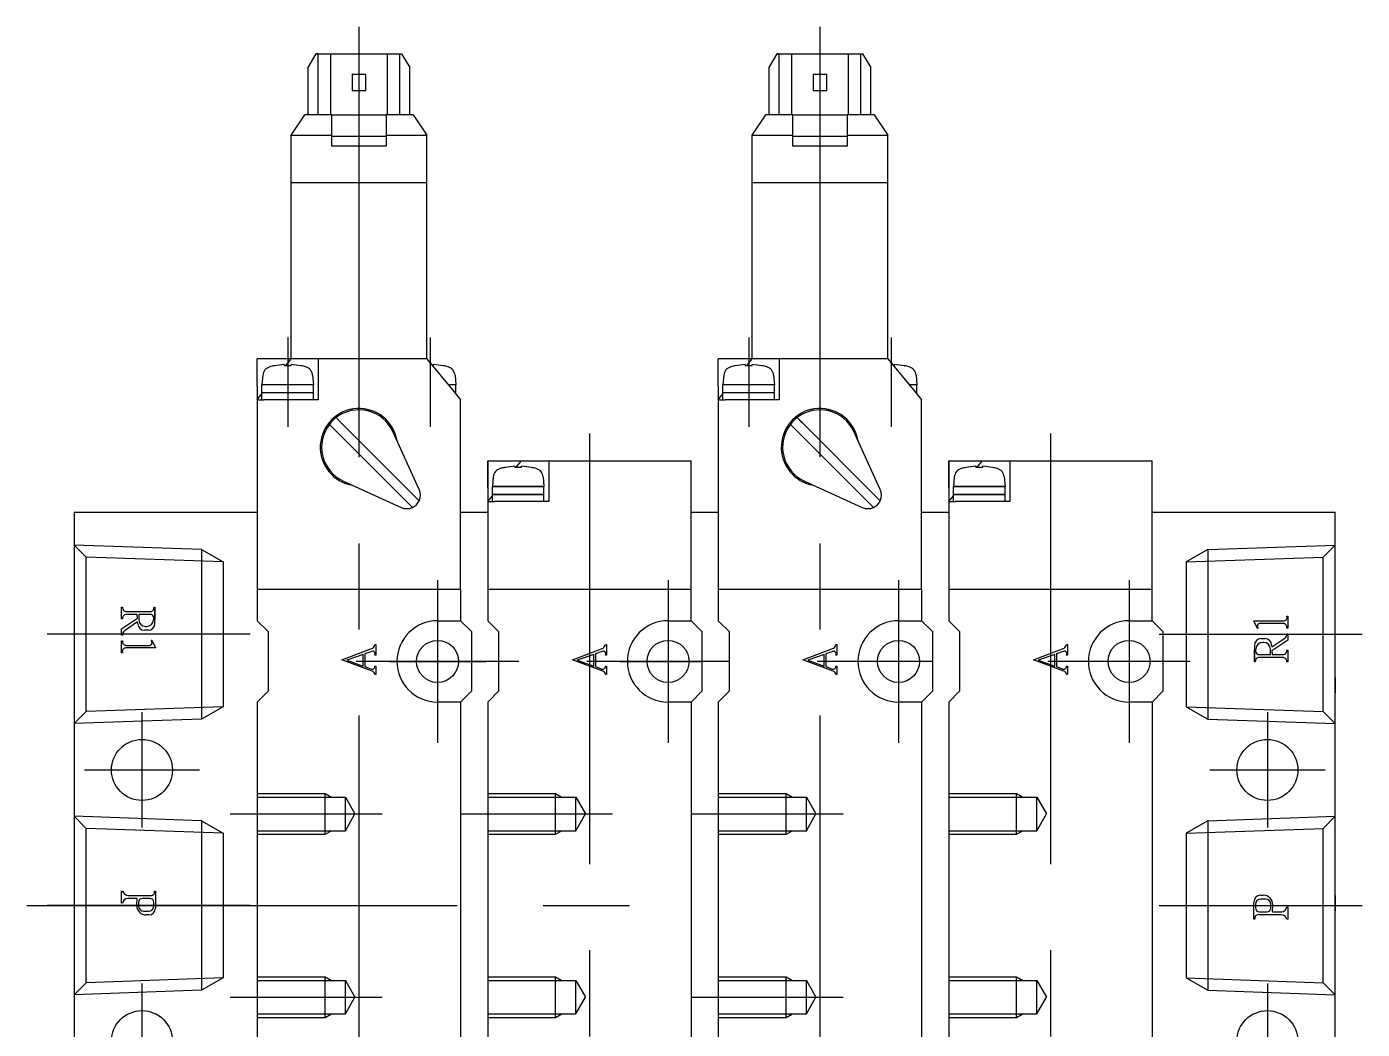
# Model space of a CAD drawing. Extents: x -256 to 95, y -314 to 36.
# Drawn here: x -3.5 to 95, y -38.1 to 35.8 of the extents above; entities that cross this region are included whole.
import ezdxf

# ---------------------------------------------------------------- set-up
doc = ezdxf.new("R2010")
doc.units = 0
doc.linetypes.add('CENTER', pattern=[50.8, 31.75, -6.35, 6.35, -6.35])
doc.linetypes.add('DASHED', pattern=[19.05, 12.7, -6.35])
doc.layers.get('0').update_dxf_attribs({"linetype": 'CONTINUOUS'})
doc.layers.add('CENTER', color=1, linetype='CENTER')

msp = doc.modelspace()

# ---------------------------------------------------------------- linework, layer by layer
at = {"color": 7, "linetype": 'CONTINUOUS'}
for p, q in [((17.25, 32.8), (17.85, 33.8)), ((18, 33.8), (17.85, 33.8)), ((17.85, 33.8), (24.15, 33.8)), ((18, 29.3), (18, 33.8)), ((18.9, 33.8), (18.9, 29.3)), ((23.1, 29.3), (23.1, 33.8)), ((24, 33.8), (24, 29.3)), ((24.15, 33.8), (24.75, 32.8)), ((51.25, 32.8), (51.85, 33.8)), ((52, 33.8), (51.85, 33.8)), ((51.85, 33.8), (58.15, 33.8)), ((52, 29.3), (52, 33.8)), ((52.9, 33.8), (52.9, 29.3)), ((57.1, 29.3), (57.1, 33.8)), ((58, 33.8), (58, 29.3)), ((58.15, 33.8), (58.75, 32.8)), ((17.25, 29.3), (17.25, 32.8)), ((24.75, 29.3), (24.75, 32.8)), ((51.25, 29.3), (51.25, 32.8)), ((58.75, 29.3), (58.75, 32.8)), ((20.5, 32.3), (20.5, 31.1)), ((20.5, 32.3), (21.5, 32.3)), ((21.5, 31.1), (21.5, 32.3)), ((54.5, 32.3), (54.5, 31.1)), ((54.5, 32.3), (55.5, 32.3)), ((55.5, 31.1), (55.5, 32.3)), ((20.5, 31.1), (21.5, 31.1)), ((54.5, 31.1), (55.5, 31.1)), ((16, 27.8), (17, 29.3)), ((19, 29.3), (17, 29.3)), ((19, 27.8), (19, 29.3)), ((19, 29.3), (23, 29.3)), ((25, 29.3), (23, 29.3)), ((23, 29.3), (23, 27.8)), ((25, 29.3), (26, 27.8)), ((50, 27.8), (51, 29.3)), ((53, 29.3), (51, 29.3)), ((53, 27.8), (53, 29.3)), ((53, 29.3), (57, 29.3)), ((59, 29.3), (57, 29.3)), ((57, 29.3), (57, 27.8)), ((59, 29.3), (60, 27.8)), ((16, 11.3), (16, 27.8)), ((16, 27.8), (19, 27.8)), ((19, 27), (19, 27.8)), ((23, 27.717), (19, 27.717)), ((23, 27.8), (26, 27.8)), ((23, 27.8), (23, 27)), ((26, 11.3), (26, 27.8)), ((50, 11.3), (50, 27.8)), ((50, 27.8), (53, 27.8)), ((53, 27), (53, 27.8)), ((57, 27.717), (53, 27.717)), ((57, 27.8), (60, 27.8)), ((57, 27.8), (57, 27)), ((60, 11.3), (60, 27.8)), ((23, 27), (19, 27)), ((57, 27), (53, 27)), ((26, 24.3), (16, 24.3)), ((60, 24.3), (50, 24.3)), ((13.5, 9.3), (13.5, 11.3)), ((26, 11.3), (13.5, 11.3)), ((15.498, 10.887), (15.498, 10.798)), ((15.582, 10.798), (15.75, 11)), ((15.75, 11), (16, 11.3)), ((16.003, 10.798), (16.003, 10.887)), ((18, 11.3), (18, 8.3)), ((26, 11.3), (28, 8.9)), ((26.503, 10.798), (26.503, 10.887)), ((47.5, 9.3), (47.5, 11.3)), ((60, 11.3), (47.5, 11.3)), ((49.498, 10.887), (49.498, 10.798)), ((49.582, 10.798), (49.75, 11)), ((49.75, 11), (50, 11.3)), ((50.003, 10.798), (50.003, 10.887)), ((52, 11.3), (52, 8.3)), ((60, 11.3), (62, 8.9)), ((60.503, 10.798), (60.503, 10.887)), ((13.912, 10.107), (13.85, 9.4)), ((14.774, 10.804), (14.778, 10.798)), ((16.003, 10.798), (15.498, 10.798)), ((16.722, 10.798), (16.726, 10.804)), ((17.588, 10.107), (17.65, 9.4)), ((26.418, 10.798), (26.503, 10.798)), ((27.222, 10.798), (27.226, 10.804)), ((28.088, 10.107), (28.15, 9.4)), ((47.912, 10.107), (47.85, 9.4)), ((48.774, 10.804), (48.778, 10.798)), ((50.003, 10.798), (49.498, 10.798)), ((50.722, 10.798), (50.726, 10.804)), ((51.588, 10.107), (51.65, 9.4)), ((60.418, 10.798), (60.503, 10.798)), ((61.222, 10.798), (61.226, 10.804)), ((62.088, 10.107), (62.15, 9.4)), ((13.5, 9.3), (13.5, 8.3)), ((17.65, 9.4), (13.85, 9.4)), ((13.85, 8.8), (13.85, 9.4)), ((17.65, 8.8), (17.65, 9.4)), ((28.15, 9.4), (27.583, 9.4)), ((28, 8.9), (28.5, 8.3)), ((28.15, 8.8), (28.15, 9.4)), ((47.5, 9.3), (47.5, 8.3)), ((51.65, 9.4), (47.85, 9.4)), ((47.85, 8.8), (47.85, 9.4)), ((51.65, 8.8), (51.65, 9.4)), ((62.15, 9.4), (61.583, 9.4)), ((62, 8.9), (62.5, 8.3)), ((62.15, 8.8), (62.15, 9.4)), ((13.5, 8.3), (13.85, 8.72)), ((13.5, 8.3), (13.5, -5.7)), ((13.5, 8.3), (14, 8.3)), ((17.65, 8.8), (13.85, 8.8)), ((13.85, 8.3), (13.85, 8.8)), ((18, 8.3), (14, 8.3)), ((17.65, 8.3), (17.65, 8.8)), ((28.15, 8.8), (28.083, 8.8)), ((28.15, 8.72), (28.15, 8.8)), ((28.5, -5.7), (28.5, 8.3)), ((47.5, 8.3), (47.85, 8.72)), ((47.5, 8.3), (47.5, -5.7)), ((47.5, 8.3), (48, 8.3)), ((51.65, 8.8), (47.85, 8.8)), ((47.85, 8.3), (47.85, 8.8)), ((52, 8.3), (48, 8.3)), ((51.65, 8.3), (51.65, 8.8)), ((62.15, 8.8), (62.083, 8.8)), ((62.15, 8.72), (62.15, 8.8)), ((62.5, -5.7), (62.5, 8.3)), ((19.676, 6.619), (19.319, 6.976)), ((20.5, 7.504), (20.5, 7.606)), ((21.5, 7.504), (21.5, 7.606)), ((53.676, 6.619), (53.319, 6.976)), ((59.445, 0.85), (53.319, 6.976)), ((54.5, 7.504), (54.5, 7.606)), ((54.5, 7.504), (54.5, 7.606)), ((55.5, 7.504), (55.5, 7.606)), ((55.5, 7.504), (55.5, 7.606)), ((19.181, 6.124), (18.824, 6.481)), ((24.541, 0.764), (19.181, 6.124)), ((19.676, 6.619), (25.036, 1.259)), ((25.445, 1.679), (23.502, 5.941)), ((53.181, 6.124), (52.824, 6.481)), ((58.541, 0.764), (53.181, 6.124)), ((59.445, 1.679), (57.502, 5.941)), ((30.5, 3.8), (30.5, -8)), ((30.5, 3.8), (45.5, 3.8)), ((30.5, 1.8), (30.5, 3.8)), ((30.5, 3.8), (33, 3.8)), ((31.774, 3.304), (31.778, 3.298)), ((32.498, 3.387), (32.498, 3.298)), ((32.584, 3.301), (32.75, 3.5)), ((32.75, 3.5), (33, 3.8)), ((33.003, 3.298), (33.003, 3.387)), ((33.722, 3.298), (33.726, 3.304)), ((35, 3.8), (35, 0.8)), ((45.5, -8), (45.5, 3.8)), ((64.5, 3.8), (64.5, -8)), ((64.5, 3.8), (79.5, 3.8)), ((64.5, 1.8), (64.5, 3.8)), ((64.5, 3.8), (67, 3.8)), ((65.774, 3.304), (65.778, 3.298)), ((66.498, 3.387), (66.498, 3.298)), ((66.584, 3.301), (66.75, 3.5)), ((66.75, 3.5), (67, 3.8)), ((67.003, 3.298), (67.003, 3.387)), ((67.722, 3.298), (67.726, 3.304)), ((69, 3.8), (69, 0.8)), ((79.5, -8), (79.5, 3.8)), ((19.859, 2.298), (24.121, 0.355)), ((30.912, 2.607), (30.85, 1.9)), ((34.588, 2.607), (34.65, 1.9)), ((53.859, 2.298), (58.121, 0.355)), ((64.912, 2.607), (64.85, 1.9)), ((68.588, 2.607), (68.65, 1.9)), ((25.445, 0.85), (25.036, 1.259)), ((30.5, 1.8), (30.5, 0.8)), ((30.5, 0.8), (30.85, 1.22)), ((30.85, 1.9), (34.65, 1.9)), ((30.85, 1.3), (30.85, 1.9)), ((34.65, 1.9), (30.85, 1.9)), ((30.85, 1.3), (34.65, 1.3)), ((30.85, 0.8), (30.85, 1.3)), ((34.65, 1.3), (30.85, 1.3)), ((34.65, 1.3), (34.65, 1.9)), ((34.65, 0.8), (34.65, 1.3)), ((59.445, 0.85), (59.036, 1.259)), ((64.5, 1.8), (64.5, 0.8)), ((64.5, 0.8), (64.85, 1.22)), ((64.85, 1.9), (68.65, 1.9)), ((64.85, 1.3), (64.85, 1.9)), ((68.65, 1.9), (64.85, 1.9)), ((64.85, 1.3), (68.65, 1.3)), ((64.85, 0.8), (64.85, 1.3)), ((68.65, 1.3), (64.85, 1.3)), ((68.65, 1.3), (68.65, 1.9)), ((68.65, 0.8), (68.65, 1.3)), ((0, 0), (13.5, 0)), ((0, 0), (0, -68)), ((24.95, 0.355), (24.541, 0.764)), ((28.5, 0), (30.5, 0)), ((30.5, 0.8), (31, 0.8)), ((35, 0.8), (31, 0.8)), ((45.5, 0), (47.5, 0)), ((58.95, 0.355), (58.541, 0.764)), ((62.5, 0), (64.5, 0)), ((64.5, 0.8), (65, 0.8)), ((69, 0.8), (65, 0.8)), ((79.5, 0), (93, 0)), ((93, -68), (93, 0)), ((13.5, -5.7), (13.5, -8)), ((28.5, -5.7), (13.5, -5.7)), ((28.5, -5.7), (28.5, -8)), ((45.5, -5.7), (30.5, -5.7)), ((45.5, -5.7), (30.5, -5.7)), ((47.5, -5.7), (47.5, -8)), ((62.5, -5.7), (47.5, -5.7)), ((62.5, -5.7), (62.5, -8)), ((79.5, -5.7), (64.5, -5.7)), ((79.5, -5.7), (64.5, -5.7)), ((3.5, -7), (3.567, -7)), ((3.5, -7.869), (3.5, -7)), ((3.5, -8.604), (4.666, -7.812)), ((3.567, -7.869), (3.5, -7.869)), ((4.653, -7.531), (3.807, -7.531)), ((3.878, -7.321), (5.672, -7.321)), ((4.666, -7.812), (4.653, -7.531)), ((5.642, -7.531), (4.77, -7.531)), ((4.77, -7.531), (4.77, -7.927)), ((5.842, -7.731), (5.842, -7.927)), ((5.893, -7), (5.96, -7)), ((5.96, -7), (5.96, -7.889)), ((5.96, -8.206), (5.96, -7)), ((89.433, -7.671), (89.5, -7.671)), ((89.5, -7.671), (89.5, -8.55)), ((3.5, -9.066), (3.5, -8.604)), ((4.68, -8.092), (3.701, -8.751)), ((4.686, -8.23), (4.68, -8.092)), ((5.46, -8.706), (5.186, -8.706)), ((5.27, -8.427), (5.342, -8.427)), ((13.5, -8), (14.3, -8.8)), ((14.3, -8.8), (14.3, -13.2)), ((26.8, -8), (28.5, -8)), ((28.5, -8), (29.3, -8.8)), ((29.3, -8.8), (29.3, -13.2)), ((30.5, -8), (31.3, -8.8)), ((31.3, -8.8), (31.3, -13.2)), ((43.8, -8), (45.5, -8)), ((45.5, -8), (46.3, -8.8)), ((46.3, -8.8), (46.3, -13.2)), ((47.5, -8), (48.3, -8.8)), ((48.3, -8.8), (48.3, -13.2)), ((60.8, -8), (62.5, -8)), ((62.5, -8), (63.3, -8.8)), ((63.3, -8.8), (63.3, -13.2)), ((64.5, -8), (65.3, -8.8)), ((65.3, -8.8), (65.3, -13.2)), ((77.8, -8), (79.5, -8)), ((79.5, -8), (80.3, -8.8)), ((80.3, -8.8), (80.3, -13.2)), ((87, -8.019), (89.176, -8.019)), ((87.271, -8.584), (87, -8.019)), ((87.324, -8.584), (87.264, -8.343)), ((87.324, -8.584), (87.271, -8.584)), ((89.112, -8.206), (87.455, -8.206)), ((89.5, -8.55), (89.433, -8.55)), ((3.567, -9.066), (3.5, -9.066)), ((3.5, -9.478), (3.567, -9.478)), ((3.5, -10.357), (3.5, -9.478)), ((3.888, -9.823), (5.545, -9.823)), ((5.676, -9.445), (5.729, -9.445)), ((5.676, -9.445), (5.736, -9.685)), ((5.729, -9.445), (6, -10.01)), ((22.183, -9.75), (22.25, -9.75)), ((22.25, -9.75), (22.25, -10.541)), ((39.183, -9.75), (39.25, -9.75)), ((39.25, -9.75), (39.25, -10.541)), ((56.183, -9.75), (56.25, -9.75)), ((56.25, -9.75), (56.25, -10.541)), ((73.183, -9.75), (73.25, -9.75)), ((73.25, -9.75), (73.25, -10.541)), ((87.04, -9.822), (87.04, -11.029)), ((87.54, -9.322), (87.814, -9.322)), ((87.73, -9.602), (87.658, -9.602)), ((88.314, -9.799), (88.32, -9.937)), ((88.32, -9.937), (89.299, -9.277)), ((89.5, -9.424), (88.334, -10.217)), ((89.433, -8.963), (89.5, -8.963)), ((89.5, -8.963), (89.5, -9.424)), ((3.567, -10.357), (3.5, -10.357)), ((6, -10.01), (3.824, -10.01)), ((19.75, -10.875), (22.004, -10.028)), ((21.322, -10.494), (20.097, -10.915)), ((21.322, -11.355), (21.322, -10.494)), ((21.877, -10.294), (21.446, -10.451)), ((21.446, -10.451), (21.446, -11.386)), ((22.25, -10.541), (22.183, -10.541)), ((36.75, -10.875), (39.004, -10.028)), ((38.322, -10.494), (37.097, -10.915)), ((38.322, -11.355), (38.322, -10.494)), ((38.877, -10.294), (38.446, -10.451)), ((38.446, -10.451), (38.446, -11.386)), ((39.25, -10.541), (39.183, -10.541)), ((53.75, -10.875), (56.004, -10.028)), ((55.322, -10.494), (54.097, -10.915)), ((55.322, -11.355), (55.322, -10.494)), ((55.877, -10.294), (55.446, -10.451)), ((55.446, -10.451), (55.446, -11.386)), ((56.25, -10.541), (56.183, -10.541)), ((70.75, -10.875), (73.004, -10.028)), ((72.322, -10.494), (71.097, -10.915)), ((72.322, -11.355), (72.322, -10.494)), ((72.877, -10.294), (72.446, -10.451)), ((72.446, -10.451), (72.446, -11.386)), ((73.25, -10.541), (73.183, -10.541)), ((87.04, -11.029), (87.04, -10.14)), ((87.158, -10.297), (87.158, -10.102)), ((89.122, -10.708), (87.328, -10.708)), ((87.358, -10.497), (88.23, -10.497)), ((88.23, -10.497), (88.23, -10.102)), ((88.334, -10.217), (88.347, -10.497)), ((88.347, -10.497), (89.193, -10.497)), ((89.433, -10.16), (89.5, -10.16)), ((89.5, -10.16), (89.5, -11.029)), ((19.75, -10.888), (19.75, -10.875)), ((21.986, -11.711), (19.75, -10.888)), ((20.097, -10.915), (21.322, -11.355)), ((21.446, -11.386), (21.869, -11.552)), ((22.183, -11.359), (22.25, -11.359)), ((22.25, -11.359), (22.25, -11.97)), ((36.75, -10.888), (36.75, -10.875)), ((38.986, -11.711), (36.75, -10.888)), ((37.097, -10.915), (38.322, -11.355)), ((38.446, -11.386), (38.869, -11.552)), ((39.183, -11.359), (39.25, -11.359)), ((39.25, -11.359), (39.25, -11.97)), ((53.75, -10.888), (53.75, -10.875)), ((55.986, -11.711), (53.75, -10.888)), ((54.097, -10.915), (55.322, -11.355)), ((55.446, -11.386), (55.869, -11.552)), ((56.183, -11.359), (56.25, -11.359)), ((56.25, -11.359), (56.25, -11.97)), ((70.75, -10.888), (70.75, -10.875)), ((72.986, -11.711), (70.75, -10.888)), ((71.097, -10.915), (72.322, -11.355)), ((72.446, -11.386), (72.869, -11.552)), ((73.183, -11.359), (73.25, -11.359)), ((73.25, -11.359), (73.25, -11.97)), ((87.107, -11.029), (87.04, -11.029)), ((89.5, -11.029), (89.433, -11.029)), ((22.177, -11.936), (22.184, -11.97)), ((22.25, -11.97), (22.184, -11.97)), ((39.177, -11.936), (39.184, -11.97)), ((39.25, -11.97), (39.184, -11.97)), ((56.177, -11.936), (56.184, -11.97)), ((56.25, -11.97), (56.184, -11.97)), ((73.177, -11.936), (73.184, -11.97)), ((73.25, -11.97), (73.184, -11.97)), ((93, -12.182), (93, -13.124)), ((13.5, -14), (14.3, -13.2)), ((29.3, -13.2), (28.5, -14)), ((30.5, -14), (31.3, -13.2)), ((46.3, -13.2), (45.5, -14)), ((47.5, -14), (48.3, -13.2)), ((63.3, -13.2), (62.5, -14)), ((64.5, -14), (65.3, -13.2)), ((80.3, -13.2), (79.5, -14)), ((93, -13.124), (93, -13.274)), ((93, -13.274), (93, -13.315)), ((13.5, -14), (13.5, -44)), ((28.5, -14), (26.8, -14)), ((28.5, -14), (28.5, -44)), ((30.5, -14), (30.5, -44)), ((45.5, -14), (43.8, -14)), ((45.5, -14), (45.5, -44)), ((47.5, -14), (47.5, -44)), ((62.5, -14), (60.8, -14)), ((62.5, -14), (62.5, -44)), ((64.5, -14), (64.5, -44)), ((79.5, -14), (77.8, -14)), ((79.5, -14), (79.5, -44)), ((3.5, -27.938), (3.568, -27.938)), ((3.5, -28.831), (3.5, -27.938)), ((4.616, -28.474), (3.945, -28.474)), ((3.993, -28.26), (5.579, -28.26)), ((4.616, -28.474), (4.606, -28.983)), ((5.585, -28.474), (5.04, -28.474)), ((5.932, -27.938), (6, -27.938)), ((6, -27.938), (6, -29.196)), ((87.5, -28.241), (87.694, -28.241)), ((87.86, -28.519), (87.515, -28.519)), ((93, -28.255), (93, -29.197)), ((3.568, -28.831), (3.5, -28.831)), ((4.74, -28.774), (4.74, -29.018)), ((5.14, -29.418), (5.485, -29.418)), ((5.885, -29.018), (5.885, -28.774)), ((87, -30), (87, -28.741)), ((87.115, -28.919), (87.115, -29.163)), ((87.415, -29.463), (87.96, -29.463)), ((88.26, -29.163), (88.26, -28.919)), ((88.384, -29.463), (88.394, -28.955)), ((88.384, -29.463), (89.055, -29.463)), ((89.432, -29.107), (89.5, -29.107)), ((89.5, -29.107), (89.5, -30)), ((93, -29.197), (93, -29.348)), ((93, -29.348), (93, -29.388)), ((5.5, -29.696), (5.306, -29.696)), ((87.068, -30), (87, -30)), ((89.007, -29.677), (87.421, -29.677)), ((89.5, -30), (89.432, -30))]:
    msp.add_line(p, q, dxfattribs=at)
at = {"color": 3, "linetype": 'DASHED'}
for p, q in [((9.4, -2.75), (0, -2.422)), ((0.887, -3.308), (0, -2.422)), ((9.4, -2.75), (10.978, -3.661)), ((9.4, -2.75), (9.4, -15.25)), ((83.6, -2.75), (82.022, -3.661)), ((83.6, -2.75), (93, -2.422)), ((83.6, -2.75), (83.6, -15.25)), ((92.113, -3.308), (93, -2.422)), ((10.978, -3.661), (0.887, -3.308)), ((0.887, -14.692), (0.887, -3.308)), ((10.978, -3.661), (10.978, -14.339)), ((82.022, -3.661), (92.113, -3.308)), ((82.022, -3.661), (82.022, -14.339)), ((92.113, -14.692), (92.113, -3.308)), ((0.887, -14.692), (0, -15.579)), ((10.978, -14.339), (0.887, -14.692)), ((10.978, -14.339), (9.4, -15.25)), ((82.022, -14.339), (83.6, -15.25)), ((82.022, -14.339), (92.113, -14.692)), ((92.113, -14.692), (93, -15.579)), ((9.4, -15.25), (0, -15.579)), ((83.6, -15.25), (93, -15.579)), ((13.5, -20.75), (18.5, -20.75)), ((13.5, -21.021), (20, -21.021)), ((18.5, -20.75), (18.969, -21.021)), ((18.5, -23.75), (18.5, -20.75)), ((20, -23.48), (20, -21.021)), ((20, -21.021), (20.71, -22.25)), ((30.5, -20.75), (35.5, -20.75)), ((30.5, -21.021), (37, -21.021)), ((35.5, -20.75), (35.969, -21.021)), ((35.5, -23.75), (35.5, -20.75)), ((37, -23.48), (37, -21.021)), ((37, -21.021), (37.71, -22.25)), ((47.5, -20.75), (52.5, -20.75)), ((47.5, -21.021), (54, -21.021)), ((52.5, -20.75), (52.969, -21.021)), ((52.5, -23.75), (52.5, -20.75)), ((54, -23.48), (54, -21.021)), ((54, -21.021), (54.71, -22.25)), ((64.5, -20.75), (69.5, -20.75)), ((64.5, -21.021), (71, -21.021)), ((69.5, -20.75), (69.969, -21.021)), ((69.5, -23.75), (69.5, -20.75)), ((71, -23.48), (71, -21.021)), ((71, -21.021), (71.71, -22.25)), ((9.4, -22.75), (0, -22.422)), ((0.887, -23.308), (0, -22.422)), ((20, -23.48), (20.71, -22.25)), ((37, -23.48), (37.71, -22.25)), ((54, -23.48), (54.71, -22.25)), ((71, -23.48), (71.71, -22.25)), ((83.6, -22.75), (93, -22.422)), ((92.113, -23.308), (93, -22.422)), ((10.978, -23.661), (0.887, -23.308)), ((0.887, -34.692), (0.887, -23.308)), ((9.4, -22.75), (10.978, -23.661)), ((9.4, -22.75), (9.4, -35.25)), ((13.5, -23.48), (20, -23.48)), ((18.5, -23.75), (18.969, -23.48)), ((30.5, -23.48), (37, -23.48)), ((35.5, -23.75), (35.969, -23.48)), ((47.5, -23.48), (54, -23.48)), ((52.5, -23.75), (52.969, -23.48)), ((64.5, -23.48), (71, -23.48)), ((69.5, -23.75), (69.969, -23.48)), ((83.6, -22.75), (82.022, -23.661)), ((82.022, -23.661), (92.113, -23.308)), ((83.6, -22.75), (83.6, -35.25)), ((92.113, -34.692), (92.113, -23.308)), ((10.978, -23.661), (10.978, -34.339)), ((13.5, -23.75), (18.5, -23.75)), ((30.5, -23.75), (35.5, -23.75)), ((47.5, -23.75), (52.5, -23.75)), ((64.5, -23.75), (69.5, -23.75)), ((82.022, -23.661), (82.022, -34.339)), ((10.978, -34.339), (0.887, -34.692)), ((10.978, -34.339), (9.4, -35.25)), ((13.5, -34.25), (18.5, -34.25)), ((18.5, -34.25), (18.969, -34.521)), ((18.5, -37.25), (18.5, -34.25)), ((30.5, -34.25), (35.5, -34.25)), ((35.5, -34.25), (35.969, -34.521)), ((35.5, -37.25), (35.5, -34.25)), ((47.5, -34.25), (52.5, -34.25)), ((52.5, -34.25), (52.969, -34.521)), ((52.5, -37.25), (52.5, -34.25)), ((64.5, -34.25), (69.5, -34.25)), ((69.5, -34.25), (69.969, -34.521)), ((69.5, -37.25), (69.5, -34.25)), ((82.022, -34.339), (83.6, -35.25)), ((82.022, -34.339), (92.113, -34.692)), ((0.887, -34.692), (0, -35.579)), ((9.4, -35.25), (0, -35.579)), ((13.5, -34.521), (20, -34.521)), ((20, -36.98), (20, -34.521)), ((20, -34.521), (20.71, -35.75)), ((30.5, -34.521), (37, -34.521)), ((37, -36.98), (37, -34.521)), ((37, -34.521), (37.71, -35.75)), ((47.5, -34.521), (54, -34.521)), ((54, -36.98), (54, -34.521)), ((54, -34.521), (54.71, -35.75)), ((64.5, -34.521), (71, -34.521)), ((71, -36.98), (71, -34.521)), ((71, -34.521), (71.71, -35.75)), ((83.6, -35.25), (93, -35.579)), ((92.113, -34.692), (93, -35.579)), ((20, -36.98), (20.71, -35.75)), ((37, -36.98), (37.71, -35.75)), ((54, -36.98), (54.71, -35.75)), ((71, -36.98), (71.71, -35.75)), ((13.5, -36.98), (20, -36.98)), ((13.5, -37.25), (18.5, -37.25)), ((18.5, -37.25), (18.969, -36.98)), ((30.5, -36.98), (37, -36.98)), ((30.5, -37.25), (35.5, -37.25)), ((35.5, -37.25), (35.969, -36.98)), ((47.5, -36.98), (54, -36.98)), ((47.5, -37.25), (52.5, -37.25)), ((52.5, -37.25), (52.969, -36.98)), ((64.5, -36.98), (71, -36.98)), ((64.5, -37.25), (69.5, -37.25)), ((69.5, -37.25), (69.969, -36.98))]:
    msp.add_line(p, q, dxfattribs=at)
at = {"color": 7, "linetype": 'CONTINUOUS'}
for points in [[(33.002, 3.298, 0), (32.998, 3.298, 0), (32.994, 3.298, 0), (32.99, 3.298, 0), (32.986, 3.299, 0), (32.982, 3.299, 0), (32.979, 3.299, 0), (32.975, 3.299, 0), (32.971, 3.299, 0), (32.967, 3.299, 0), (32.963, 3.3, 0), (32.959, 3.3, 0), (32.955, 3.3, 0), (32.951, 3.3, 0), (32.947, 3.3, 0), (32.943, 3.3, 0), (32.939, 3.3, 0), (32.935, 3.3, 0), (32.931, 3.301, 0), (32.927, 3.301, 0), (32.923, 3.301, 0), (32.919, 3.301, 0), (32.915, 3.301, 0), (32.911, 3.301, 0), (32.908, 3.301, 0), (32.904, 3.301, 0), (32.9, 3.302, 0), (32.896, 3.302, 0), (32.892, 3.302, 0), (32.888, 3.302, 0), (32.884, 3.302, 0), (32.88, 3.302, 0), (32.876, 3.302, 0), (32.872, 3.302, 0), (32.868, 3.302, 0), (32.864, 3.302, 0), (32.86, 3.302, 0), (32.856, 3.303, 0), (32.852, 3.303, 0), (32.848, 3.303, 0), (32.844, 3.303, 0), (32.84, 3.303, 0), (32.836, 3.303, 0), (32.833, 3.303, 0), (32.829, 3.303, 0), (32.825, 3.303, 0), (32.821, 3.303, 0), (32.817, 3.303, 0), (32.813, 3.303, 0), (32.809, 3.303, 0), (32.805, 3.303, 0), (32.801, 3.303, 0), (32.797, 3.303, 0), (32.793, 3.303, 0), (32.789, 3.303, 0), (32.785, 3.303, 0), (32.781, 3.303, 0), (32.777, 3.303, 0), (32.773, 3.303, 0), (32.769, 3.303, 0), (32.765, 3.303, 0), (32.761, 3.303, 0), (32.758, 3.303, 0), (32.754, 3.303, 0), (32.75, 3.303, 0), (32.746, 3.303, 0), (32.742, 3.303, 0), (32.738, 3.303, 0), (32.734, 3.303, 0), (32.73, 3.303, 0), (32.726, 3.303, 0), (32.722, 3.303, 0), (32.718, 3.303, 0), (32.714, 3.303, 0), (32.71, 3.303, 0), (32.706, 3.303, 0), (32.702, 3.303, 0), (32.698, 3.303, 0), (32.694, 3.303, 0), (32.69, 3.303, 0), (32.686, 3.303, 0), (32.683, 3.303, 0), (32.679, 3.303, 0), (32.675, 3.303, 0), (32.671, 3.303, 0), (32.667, 3.303, 0), (32.663, 3.303, 0), (32.659, 3.303, 0), (32.655, 3.303, 0), (32.651, 3.303, 0), (32.647, 3.303, 0), (32.643, 3.303, 0), (32.639, 3.302, 0), (32.635, 3.302, 0), (32.631, 3.302, 0), (32.627, 3.302, 0), (32.623, 3.302, 0), (32.619, 3.302, 0), (32.615, 3.302, 0), (32.612, 3.302, 0), (32.608, 3.302, 0), (32.604, 3.302, 0), (32.6, 3.302, 0), (32.596, 3.301, 0), (32.592, 3.301, 0), (32.588, 3.301, 0), (32.584, 3.301, 0), (32.58, 3.301, 0), (32.576, 3.301, 0), (32.572, 3.301, 0), (32.568, 3.301, 0), (32.564, 3.3, 0), (32.56, 3.3, 0), (32.556, 3.3, 0), (32.552, 3.3, 0), (32.548, 3.3, 0), (32.544, 3.3, 0), (32.541, 3.3, 0), (32.537, 3.3, 0), (32.533, 3.299, 0), (32.529, 3.299, 0), (32.525, 3.299, 0), (32.521, 3.299, 0), (32.517, 3.299, 0), (32.513, 3.299, 0), (32.509, 3.298, 0), (32.505, 3.298, 0), (32.501, 3.298, 0), (32.497, 3.298, 0)], [(67.002, 3.298, 0), (66.998, 3.298, 0), (66.994, 3.298, 0), (66.99, 3.298, 0), (66.986, 3.299, 0), (66.982, 3.299, 0), (66.979, 3.299, 0), (66.975, 3.299, 0), (66.971, 3.299, 0), (66.967, 3.299, 0), (66.963, 3.3, 0), (66.959, 3.3, 0), (66.955, 3.3, 0), (66.951, 3.3, 0), (66.947, 3.3, 0), (66.943, 3.3, 0), (66.939, 3.3, 0), (66.935, 3.3, 0), (66.931, 3.301, 0), (66.927, 3.301, 0), (66.923, 3.301, 0), (66.919, 3.301, 0), (66.915, 3.301, 0), (66.911, 3.301, 0), (66.908, 3.301, 0), (66.904, 3.301, 0), (66.9, 3.302, 0), (66.896, 3.302, 0), (66.892, 3.302, 0), (66.888, 3.302, 0), (66.884, 3.302, 0), (66.88, 3.302, 0), (66.876, 3.302, 0), (66.872, 3.302, 0), (66.868, 3.302, 0), (66.864, 3.302, 0), (66.86, 3.302, 0), (66.856, 3.303, 0), (66.852, 3.303, 0), (66.848, 3.303, 0), (66.844, 3.303, 0), (66.84, 3.303, 0), (66.836, 3.303, 0), (66.833, 3.303, 0), (66.829, 3.303, 0), (66.825, 3.303, 0), (66.821, 3.303, 0), (66.817, 3.303, 0), (66.813, 3.303, 0), (66.809, 3.303, 0), (66.805, 3.303, 0), (66.801, 3.303, 0), (66.797, 3.303, 0), (66.793, 3.303, 0), (66.789, 3.303, 0), (66.785, 3.303, 0), (66.781, 3.303, 0), (66.777, 3.303, 0), (66.773, 3.303, 0), (66.769, 3.303, 0), (66.765, 3.303, 0), (66.761, 3.303, 0), (66.758, 3.303, 0), (66.754, 3.303, 0), (66.75, 3.303, 0), (66.746, 3.303, 0), (66.742, 3.303, 0), (66.738, 3.303, 0), (66.734, 3.303, 0), (66.73, 3.303, 0), (66.726, 3.303, 0), (66.722, 3.303, 0), (66.718, 3.303, 0), (66.714, 3.303, 0), (66.71, 3.303, 0), (66.706, 3.303, 0), (66.702, 3.303, 0), (66.698, 3.303, 0), (66.694, 3.303, 0), (66.69, 3.303, 0), (66.686, 3.303, 0), (66.683, 3.303, 0), (66.679, 3.303, 0), (66.675, 3.303, 0), (66.671, 3.303, 0), (66.667, 3.303, 0), (66.663, 3.303, 0), (66.659, 3.303, 0), (66.655, 3.303, 0), (66.651, 3.303, 0), (66.647, 3.303, 0), (66.643, 3.303, 0), (66.639, 3.302, 0), (66.635, 3.302, 0), (66.631, 3.302, 0), (66.627, 3.302, 0), (66.623, 3.302, 0), (66.619, 3.302, 0), (66.615, 3.302, 0), (66.612, 3.302, 0), (66.608, 3.302, 0), (66.604, 3.302, 0), (66.6, 3.302, 0), (66.596, 3.301, 0), (66.592, 3.301, 0), (66.588, 3.301, 0), (66.584, 3.301, 0), (66.58, 3.301, 0), (66.576, 3.301, 0), (66.572, 3.301, 0), (66.568, 3.301, 0), (66.564, 3.3, 0), (66.56, 3.3, 0), (66.556, 3.3, 0), (66.552, 3.3, 0), (66.548, 3.3, 0), (66.544, 3.3, 0), (66.541, 3.3, 0), (66.537, 3.3, 0), (66.533, 3.299, 0), (66.529, 3.299, 0), (66.525, 3.299, 0), (66.521, 3.299, 0), (66.517, 3.299, 0), (66.513, 3.299, 0), (66.509, 3.298, 0), (66.505, 3.298, 0), (66.501, 3.298, 0), (66.497, 3.298, 0)]]:
    msp.add_polyline3d(points, dxfattribs=at)
for centre, radius in [((26.8, -11), 1.55), ((43.8, -11), 1.55), ((60.8, -11), 1.55), ((77.8, -11), 1.55), ((5, -19), 2.25), ((88, -19), 2.25), ((5, -39), 2.25), ((88, -39), 2.25)]:
    msp.add_circle(centre, radius, dxfattribs=at)
for centre, radius, start, end in [((15.75, 5.9), 4.994, 92.89837, 101.22185), ((15.75, 5.9), 4.994, 78.77815, 87.10163), ((26.25, 5.9), 4.994, 78.77815, 87.10163), ((49.75, 5.9), 4.994, 92.89837, 101.22185), ((49.75, 5.9), 4.994, 78.77815, 87.10163), ((60.25, 5.9), 4.994, 78.77815, 87.10163), ((14.609, 10.046), 0.7, 105.38515, 175), ((15.75, 5.9), 5, 101.262, 105.38515), ((15.75, 5.9), 5, 74.61485, 78.738), ((16.891, 10.046), 0.7, 5, 74.61485), ((26.25, 5.9), 5, 74.61485, 78.738), ((27.391, 10.046), 0.7, 5, 74.61485), ((48.609, 10.046), 0.7, 105.38515, 175), ((49.75, 5.9), 5, 101.262, 105.38515), ((49.75, 5.9), 5, 74.61485, 78.738), ((50.891, 10.046), 0.7, 5, 74.61485), ((60.25, 5.9), 5, 74.61485, 78.738), ((61.391, 10.046), 0.7, 5, 74.61485), ((21, 4.8), 2.85, 9.28993, 260.71007), ((21, 4.8), 2.75, 127.68798, 142.31202), ((21, 4.8), 2.75, 24.51268, 127.68798), ((55, 4.8), 2.85, 9.28993, 260.71007), ((55, 4.8), 2.75, 127.68798, 142.31202), ((55, 4.8), 2.75, 127.68798, 142.31202), ((55, 4.8), 2.75, 24.51268, 127.68798), ((21, 4.8), 2.75, 142.31202, 245.48732), ((55, 4.8), 2.75, 142.31202, 245.48732), ((31.609, 2.546), 0.7, 105.38515, 175), ((32.75, -1.6), 5, 101.262, 105.38515), ((32.75, -1.6), 4.994, 92.89837, 101.22185), ((32.75, -1.6), 4.994, 78.77815, 87.10163), ((32.75, -1.6), 5, 74.61485, 78.738), ((33.891, 2.546), 0.7, 5, 74.61485), ((65.609, 2.546), 0.7, 105.38515, 175), ((66.75, -1.6), 5, 101.262, 105.38515), ((66.75, -1.6), 4.994, 92.89837, 101.22185), ((66.75, -1.6), 4.994, 78.77815, 87.10163), ((66.75, -1.6), 5, 74.61485, 78.738), ((67.891, 2.546), 0.7, 5, 74.61485), ((24.536, 1.264), 1, 335.48732, 24.51268), ((58.536, 1.264), 1, 335.48732, 24.51268), ((24.536, 1.264), 1, 245.48732, 294.51268), ((24.536, 1.264), 1, 294.51268, 335.48732), ((58.536, 1.264), 1, 245.48732, 294.51268), ((58.536, 1.264), 1, 294.51268, 335.48732), ((3.863, -7.825), 0.299, 100.75766, 188.42298), ((3.854, -7.033), 0.289, 173.48646, 274.73791), ((5.642, -7.731), 0.2, 0, 90), ((5.605, -7.038), 0.291, 283.44664, 7.46829), ((89.193, -7.762), 0.257, 266.27105, 20.6976), ((3.887, -9.016), 0.324, 125.1023, 188.7951), ((5.186, -8.206), 0.5, 182.72631, 270), ((5.27, -7.927), 0.5, 180, 270), ((5.342, -7.927), 0.5, 270, 0), ((5.46, -8.206), 0.5, 270, 0), ((26.8, -11), 3, 90, 270), ((43.8, -11), 3, 90, 270), ((60.8, -11), 3, 90, 270), ((77.8, -11), 3, 90, 270), ((87.444, -8.392), 0.186, 86.73029, 164.72451), ((89.161, -8.482), 0.28, 345.90394, 100.06686), ((3.839, -9.547), 0.28, 165.90394, 280.06686), ((5.556, -9.636), 0.186, 266.73029, 344.72451), ((21.668, -9.615), 0.533, 309.08113, 345.28195), ((38.668, -9.615), 0.533, 309.08113, 345.28195), ((55.668, -9.615), 0.533, 309.08113, 345.28195), ((72.668, -9.615), 0.533, 309.08113, 345.28195), ((87.54, -9.822), 0.5, 90, 180), ((87.658, -10.102), 0.5, 90, 180), ((87.73, -10.102), 0.5, 0, 90), ((87.814, -9.822), 0.5, 2.72631, 90), ((89.113, -9.013), 0.324, 305.1023, 8.7951), ((3.807, -10.266), 0.257, 86.27105, 200.6976), ((22.009, -10.444), 0.2, 330.80364, 131.48543), ((39.009, -10.444), 0.2, 330.80364, 131.48543), ((56.009, -10.444), 0.2, 330.80364, 131.48543), ((73.009, -10.444), 0.2, 330.80364, 131.48543), ((87.395, -10.991), 0.291, 103.44664, 187.46829), ((87.358, -10.297), 0.2, 180, 270), ((89.146, -10.996), 0.289, 353.48646, 94.73791), ((89.137, -10.204), 0.299, 280.75766, 8.42298), ((21.966, -11.357), 0.218, 243.7581, 359.59283), ((21.883, -11.993), 0.3, 10.89159, 69.79933), ((38.966, -11.357), 0.218, 243.7581, 359.59283), ((38.883, -11.993), 0.3, 10.89159, 69.79933), ((55.966, -11.357), 0.218, 243.7581, 359.59283), ((55.883, -11.993), 0.3, 10.89159, 69.79933), ((72.966, -11.357), 0.218, 243.7581, 359.59283), ((72.883, -11.993), 0.3, 10.89159, 69.79933), ((3.98, -27.836), 0.424, 193.85044, 271.67989), ((3.978, -28.887), 0.414, 94.57851, 172.23921), ((5.04, -28.774), 0.3, 90, 180), ((5.656, -27.99), 0.281, 254.14214, 10.67885), ((5.585, -28.774), 0.3, 360, 90), ((87.5, -28.741), 0.5, 90, 180), ((87.515, -28.919), 0.4, 90, 180), ((87.694, -28.941), 0.7, 358.88797, 90), ((87.86, -28.919), 0.4, 0, 90), ((5.306, -28.996), 0.7, 178.88797, 270), ((5.14, -29.018), 0.4, 180, 270), ((5.485, -29.018), 0.4, 270, 0), ((5.5, -29.196), 0.5, 270, 0), ((87.415, -29.163), 0.3, 180, 270), ((87.96, -29.163), 0.3, 270, 0), ((89.022, -29.051), 0.414, 274.57851, 352.23921), ((87.344, -29.948), 0.281, 74.14214, 190.67885), ((89.02, -30.102), 0.424, 13.85044, 91.67989)]:
    msp.add_arc(centre, radius, start, end, dxfattribs=at)
at = {"layer": 'CENTER', "color": 1, "linetype": 'CENTER'}
for p, q in [((21, 35.8), (21, -93.8)), ((55, 35.8), (55, -93.8)), ((15.75, 12.887), (15.75, 6.3)), ((26.25, 12.887), (26.25, 6.3)), ((49.75, 12.887), (49.75, 6.3)), ((60.25, 12.887), (60.25, 6.3)), ((38, 5.8), (38, -93.8)), ((72, 5.8), (72, -93.8)), ((26.8, -5), (26.8, -17)), ((43.8, -5), (43.8, -17)), ((60.8, -5), (60.8, -17)), ((77.8, -5), (77.8, -17)), ((12.978, -9), (-2, -9)), ((80.022, -9), (95, -9)), ((32.8, -11), (20.8, -11)), ((23.25, -11), (30.35, -11)), ((48.3, -11), (37.8, -11)), ((40.25, -11), (46.3, -11)), ((63.3, -11), (54.8, -11)), ((82.3, -11), (71.8, -11)), ((5, -14.75), (5, -23.25)), ((88, -14.75), (88, -23.25)), ((0.75, -19), (9.25, -19)), ((83.75, -19), (92.25, -19)), ((11.5, -22.25), (22.71, -22.25)), ((28.5, -22.25), (39.71, -22.25)), ((45.5, -22.25), (56.71, -22.25)), ((-3.5, -29), (44, -29)), ((12.978, -29), (-2, -29)), ((80.022, -29), (95, -29)), ((5, -34.75), (5, -43.25)), ((88, -34.75), (88, -43.25)), ((11.5, -35.75), (22.71, -35.75)), ((45.5, -35.75), (56.71, -35.75))]:
    msp.add_line(p, q, dxfattribs=at)

doc.saveas('drawing.dxf')
